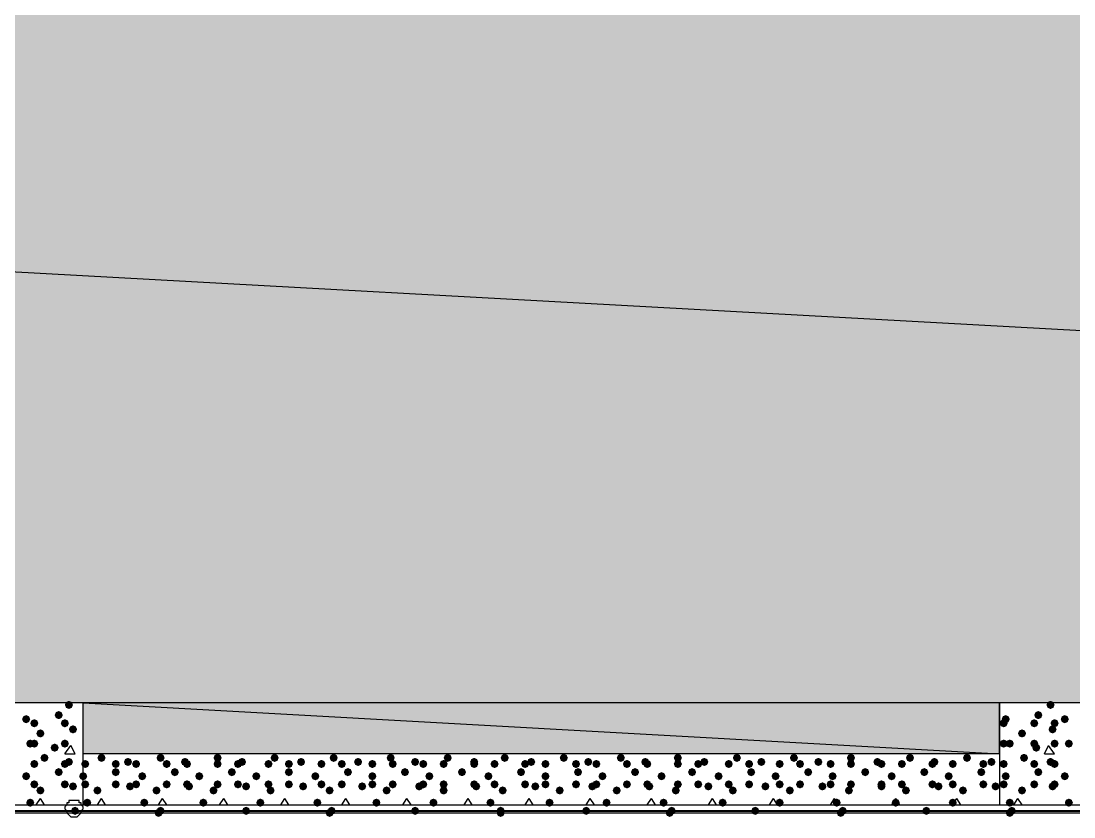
# Model space of a CAD drawing. Header units: millimetres. Extents: x 0 to 420, y 0 to 297.
# Drawn here: x 216.94 to 238.82, y 82.55 to 99.09 of the extents above; entities that cross this region are included whole.
import ezdxf

# ---------------------------------------------------------------- set-up
doc = ezdxf.new("R2010")
doc.units = ezdxf.units.MM
doc.layers.get('0').update_dxf_attribs({"linetype": 'CONTINUOUS'})

msp = doc.modelspace()

# ---------------------------------------------------------------- hatches: boundary and pattern name
at = {"true_color": 0x000008}
h = msp.add_hatch(color=0, dxfattribs=at)
h.paths.add_polyline_path([(379.603, 103.970667), (33.528, 103.970667), (379.603, 84.920667)], flags=0)
h.paths.add_polyline_path([(33.528, 103.970667), (379.603, 84.920667), (33.528, 84.920667)], flags=0)
at = {"true_color": 0x000007}
for points in [[(218.016667, 84.878333), (217.991796, 84.818537), (217.932, 84.793667), (217.872204, 84.818537), (217.847333, 84.878333), (217.872204, 84.938129), (217.932, 84.963), (217.991796, 84.938129)], [(238.421333, 84.878333), (238.396462, 84.818537), (238.336667, 84.793667), (238.276871, 84.818537), (238.252, 84.878333), (238.276871, 84.938129), (238.336667, 84.963), (238.396462, 84.938129)], [(217.805, 84.666667), (217.780129, 84.606871), (217.720333, 84.582), (217.660538, 84.606871), (217.635667, 84.666667), (217.660537, 84.726462), (217.720333, 84.751333), (217.780129, 84.726463)], [(238.167333, 84.666667), (238.142462, 84.606871), (238.082667, 84.582), (238.022871, 84.606871), (237.998, 84.666667), (238.022871, 84.726462), (238.082667, 84.751333), (238.142462, 84.726463)], [(217.127667, 84.582), (217.102796, 84.522204), (217.043, 84.497333), (216.983204, 84.522204), (216.958333, 84.582), (216.983204, 84.641796), (217.043, 84.666667), (217.102796, 84.641796)], [(217.297, 84.497333), (217.272129, 84.437537), (217.212333, 84.412667), (217.152537, 84.437537), (217.127667, 84.497333), (217.152537, 84.557129), (217.212333, 84.582), (217.272129, 84.557129)], [(217.932, 84.497333), (217.907129, 84.437537), (217.847333, 84.412667), (217.787537, 84.437537), (217.762667, 84.497333), (217.787537, 84.557129), (217.847333, 84.582), (217.907129, 84.557129)], [(237.447667, 84.497333), (237.422796, 84.437537), (237.363, 84.412667), (237.303204, 84.437537), (237.278333, 84.497333), (237.303204, 84.557129), (237.363, 84.582), (237.422796, 84.557129)], [(237.49, 84.582), (237.465129, 84.522204), (237.405333, 84.497333), (237.345538, 84.522204), (237.320667, 84.582), (237.345537, 84.641796), (237.405333, 84.666667), (237.465129, 84.641796)], [(238.082667, 84.497333), (238.057796, 84.437537), (237.998, 84.412667), (237.938204, 84.437537), (237.913333, 84.497333), (237.938204, 84.557129), (237.998, 84.582), (238.057796, 84.557129)], [(238.506, 84.497333), (238.481129, 84.437537), (238.421333, 84.412667), (238.361538, 84.437537), (238.336667, 84.497333), (238.361537, 84.557129), (238.421333, 84.582), (238.481129, 84.557129)], [(238.717667, 84.582), (238.692796, 84.522204), (238.633, 84.497333), (238.573204, 84.522204), (238.548333, 84.582), (238.573204, 84.641796), (238.633, 84.666667), (238.692796, 84.641796)], [(217.424, 84.285667), (217.399129, 84.225871), (217.339333, 84.201), (217.279538, 84.225871), (217.254667, 84.285667), (217.279537, 84.345462), (217.339333, 84.370333), (217.399129, 84.345463)], [(218.101333, 84.370333), (218.076462, 84.310538), (218.016667, 84.285667), (217.956871, 84.310538), (217.932, 84.370333), (217.956871, 84.430129), (218.016667, 84.455), (218.076462, 84.430129)], [(237.828667, 84.285667), (237.803796, 84.225871), (237.744, 84.201), (237.684204, 84.225871), (237.659333, 84.285667), (237.684204, 84.345462), (237.744, 84.370333), (237.803796, 84.345463)], [(238.463667, 84.370333), (238.438796, 84.310538), (238.379, 84.285667), (238.319204, 84.310538), (238.294333, 84.370333), (238.319204, 84.430129), (238.379, 84.455), (238.438796, 84.430129)], [(217.212333, 84.074), (217.187462, 84.014204), (217.127667, 83.989333), (217.067871, 84.014204), (217.043, 84.074), (217.067871, 84.133796), (217.127667, 84.158667), (217.187462, 84.133796)], [(217.297, 84.074), (217.272129, 84.014204), (217.212333, 83.989333), (217.152537, 84.014204), (217.127667, 84.074), (217.152537, 84.133796), (217.212333, 84.158667), (217.272129, 84.133796)], [(217.720333, 83.989333), (217.695462, 83.929537), (217.635667, 83.904667), (217.575871, 83.929537), (217.551, 83.989333), (217.575871, 84.049129), (217.635667, 84.074), (217.695462, 84.049129)], [(217.932, 84.074), (217.907129, 84.014204), (217.847333, 83.989333), (217.787537, 84.014204), (217.762667, 84.074), (217.787537, 84.133796), (217.847333, 84.158667), (217.907129, 84.133796)], [(237.447667, 84.074), (237.422796, 84.014204), (237.363, 83.989333), (237.303204, 84.014204), (237.278333, 84.074), (237.303204, 84.133796), (237.363, 84.158667), (237.422796, 84.133796)], [(237.574667, 84.074), (237.549796, 84.014204), (237.49, 83.989333), (237.430204, 84.014204), (237.405333, 84.074), (237.430204, 84.133796), (237.49, 84.158667), (237.549796, 84.133796)], [(238.082667, 84.074), (238.057796, 84.014204), (237.998, 83.989333), (237.938204, 84.014204), (237.913333, 84.074), (237.938204, 84.133796), (237.998, 84.158667), (238.057796, 84.133796)], [(238.125, 83.989333), (238.100129, 83.929537), (238.040333, 83.904667), (237.980538, 83.929537), (237.955667, 83.989333), (237.980537, 84.049129), (238.040333, 84.074), (238.100129, 84.049129)], [(238.506, 84.074), (238.481129, 84.014204), (238.421333, 83.989333), (238.361538, 84.014204), (238.336667, 84.074), (238.361537, 84.133796), (238.421333, 84.158667), (238.481129, 84.133796)], [(238.802333, 84.074), (238.777462, 84.014204), (238.717667, 83.989333), (238.657871, 84.014204), (238.633, 84.074), (238.657871, 84.133796), (238.717667, 84.158667), (238.777462, 84.133796)], [(217.508667, 83.777667), (217.483796, 83.717871), (217.424, 83.693), (217.364204, 83.717871), (217.339333, 83.777667), (217.364204, 83.837462), (217.424, 83.862333), (217.483796, 83.837463)], [(237.871, 83.777667), (237.846129, 83.717871), (237.786333, 83.693), (237.726538, 83.717871), (237.701667, 83.777667), (237.726537, 83.837462), (237.786333, 83.862333), (237.846129, 83.837463)], [(217.297, 83.650667), (217.272129, 83.590871), (217.212333, 83.566), (217.152537, 83.590871), (217.127667, 83.650667), (217.152537, 83.710462), (217.212333, 83.735333), (217.272129, 83.710463)], [(217.932, 83.650667), (217.907129, 83.590871), (217.847333, 83.566), (217.787537, 83.590871), (217.762667, 83.650667), (217.787537, 83.710462), (217.847333, 83.735333), (217.907129, 83.710463)], [(218.016667, 83.693), (217.991796, 83.633204), (217.932, 83.608333), (217.872204, 83.633204), (217.847333, 83.693), (217.872204, 83.752796), (217.932, 83.777667), (217.991796, 83.752796)], [(237.447667, 83.650667), (237.422796, 83.590871), (237.363, 83.566), (237.303204, 83.590871), (237.278333, 83.650667), (237.303204, 83.710462), (237.363, 83.735333), (237.422796, 83.710463)], [(238.082667, 83.650667), (238.057796, 83.590871), (237.998, 83.566), (237.938204, 83.590871), (237.913333, 83.650667), (237.938204, 83.710462), (237.998, 83.735333), (238.057796, 83.710463)], [(238.421333, 83.693), (238.396462, 83.633204), (238.336667, 83.608333), (238.276871, 83.633204), (238.252, 83.693), (238.276871, 83.752796), (238.336667, 83.777667), (238.396462, 83.752796)], [(238.506, 83.650667), (238.481129, 83.590871), (238.421333, 83.566), (238.361538, 83.590871), (238.336667, 83.650667), (238.361537, 83.710462), (238.421333, 83.735333), (238.481129, 83.710463)], [(217.127667, 83.396667), (217.102796, 83.336871), (217.043, 83.312), (216.983204, 83.336871), (216.958333, 83.396667), (216.983204, 83.456462), (217.043, 83.481333), (217.102796, 83.456463)], [(217.805, 83.481333), (217.780129, 83.421537), (217.720333, 83.396667), (217.660538, 83.421537), (217.635667, 83.481333), (217.660537, 83.541129), (217.720333, 83.566), (217.780129, 83.541129)], [(237.49, 83.396667), (237.465129, 83.336871), (237.405333, 83.312), (237.345538, 83.336871), (237.320667, 83.396667), (237.345537, 83.456462), (237.405333, 83.481333), (237.465129, 83.456463)], [(238.167333, 83.481333), (238.142462, 83.421537), (238.082667, 83.396667), (238.022871, 83.421537), (237.998, 83.481333), (238.022871, 83.541129), (238.082667, 83.566), (238.142462, 83.541129)], [(238.717667, 83.396667), (238.692796, 83.336871), (238.633, 83.312), (238.573204, 83.336871), (238.548333, 83.396667), (238.573204, 83.456462), (238.633, 83.481333), (238.692796, 83.456463)], [(217.297, 83.227333), (217.272129, 83.167537), (217.212333, 83.142667), (217.152537, 83.167537), (217.127667, 83.227333), (217.152537, 83.287129), (217.212333, 83.312), (217.272129, 83.287129)], [(217.424, 83.100333), (217.399129, 83.040538), (217.339333, 83.015667), (217.279538, 83.040538), (217.254667, 83.100333), (217.279537, 83.160129), (217.339333, 83.185), (217.399129, 83.160129)], [(217.932, 83.227333), (217.907129, 83.167537), (217.847333, 83.142667), (217.787537, 83.167537), (217.762667, 83.227333), (217.787537, 83.287129), (217.847333, 83.312), (217.907129, 83.287129)], [(218.101333, 83.185), (218.076462, 83.125204), (218.016667, 83.100333), (217.956871, 83.125204), (217.932, 83.185), (217.956871, 83.244796), (218.016667, 83.269667), (218.076462, 83.244796)], [(237.447667, 83.227333), (237.422796, 83.167537), (237.363, 83.142667), (237.303204, 83.167537), (237.278333, 83.227333), (237.303204, 83.287129), (237.363, 83.312), (237.422796, 83.287129)], [(237.828667, 83.100333), (237.803796, 83.040538), (237.744, 83.015667), (237.684204, 83.040538), (237.659333, 83.100333), (237.684204, 83.160129), (237.744, 83.185), (237.803796, 83.160129)], [(238.082667, 83.227333), (238.057796, 83.167537), (237.998, 83.142667), (237.938204, 83.167537), (237.913333, 83.227333), (237.938204, 83.287129), (237.998, 83.312), (238.057796, 83.287129)], [(238.463667, 83.185), (238.438796, 83.125204), (238.379, 83.100333), (238.319204, 83.125204), (238.294333, 83.185), (238.319204, 83.244796), (238.379, 83.269667), (238.438796, 83.244796)], [(238.506, 83.227333), (238.481129, 83.167537), (238.421333, 83.142667), (238.361538, 83.167537), (238.336667, 83.227333), (238.361537, 83.287129), (238.421333, 83.312), (238.481129, 83.287129)], [(217.212333, 82.846333), (217.187462, 82.786537), (217.127667, 82.761667), (217.067871, 82.786537), (217.043, 82.846333), (217.067871, 82.906129), (217.127667, 82.931), (217.187462, 82.906129)], [(237.574667, 82.846333), (237.549796, 82.786537), (237.49, 82.761667), (237.430204, 82.786537), (237.405333, 82.846333), (237.430204, 82.906129), (237.49, 82.931), (237.549796, 82.906129)], [(238.802333, 82.846333), (238.777462, 82.786537), (238.717667, 82.761667), (238.657871, 82.786537), (238.633, 82.846333), (238.657871, 82.906129), (238.717667, 82.931), (238.777462, 82.906129)]]:
    msp.add_hatch(color=0, dxfattribs=at).paths.add_polyline_path(points, flags=0)
at = {"true_color": 0x000008}
h = msp.add_hatch(color=0, dxfattribs=at)
h.paths.add_polyline_path([(237.278333, 84.920667), (218.228333, 84.920667), (237.278333, 83.862333)], flags=0)
h.paths.add_polyline_path([(218.228333, 84.920667), (237.278333, 83.862333), (218.228333, 83.862333)], flags=0)
for points in [[(218.694, 83.777667), (218.669129, 83.717871), (218.609333, 83.693), (218.549537, 83.717871), (218.524667, 83.777667), (218.549537, 83.837462), (218.609333, 83.862333), (218.669129, 83.837463)], [(219.921667, 83.777667), (219.896796, 83.717871), (219.837, 83.693), (219.777204, 83.717871), (219.752333, 83.777667), (219.777204, 83.837462), (219.837, 83.862333), (219.896796, 83.837463)], [(221.107, 83.777667), (221.082129, 83.717871), (221.022333, 83.693), (220.962538, 83.717871), (220.937667, 83.777667), (220.962537, 83.837462), (221.022333, 83.862333), (221.082129, 83.837463)], [(222.292333, 83.777667), (222.267462, 83.717871), (222.207667, 83.693), (222.147871, 83.717871), (222.123, 83.777667), (222.147871, 83.837462), (222.207667, 83.862333), (222.267462, 83.837463)], [(223.52, 83.777667), (223.495129, 83.717871), (223.435333, 83.693), (223.375538, 83.717871), (223.350667, 83.777667), (223.375537, 83.837462), (223.435333, 83.862333), (223.495129, 83.837463)], [(224.705333, 83.777667), (224.680462, 83.717871), (224.620667, 83.693), (224.560871, 83.717871), (224.536, 83.777667), (224.560871, 83.837462), (224.620667, 83.862333), (224.680462, 83.837463)], [(225.890667, 83.777667), (225.865796, 83.717871), (225.806, 83.693), (225.746204, 83.717871), (225.721333, 83.777667), (225.746204, 83.837462), (225.806, 83.862333), (225.865796, 83.837463)], [(227.076, 83.777667), (227.051129, 83.717871), (226.991333, 83.693), (226.931538, 83.717871), (226.906667, 83.777667), (226.931537, 83.837462), (226.991333, 83.862333), (227.051129, 83.837463)], [(228.303667, 83.777667), (228.278796, 83.717871), (228.219, 83.693), (228.159204, 83.717871), (228.134333, 83.777667), (228.159204, 83.837462), (228.219, 83.862333), (228.278796, 83.837463)], [(229.489, 83.777667), (229.464129, 83.717871), (229.404333, 83.693), (229.344538, 83.717871), (229.319667, 83.777667), (229.344537, 83.837462), (229.404333, 83.862333), (229.464129, 83.837463)], [(230.674333, 83.777667), (230.649463, 83.717871), (230.589667, 83.693), (230.529871, 83.717871), (230.505, 83.777667), (230.529871, 83.837462), (230.589667, 83.862333), (230.649462, 83.837463)], [(231.902, 83.777667), (231.877129, 83.717871), (231.817333, 83.693), (231.757537, 83.717871), (231.732667, 83.777667), (231.757537, 83.837462), (231.817333, 83.862333), (231.877129, 83.837463)], [(233.087333, 83.777667), (233.062462, 83.717871), (233.002667, 83.693), (232.942871, 83.717871), (232.918, 83.777667), (232.942871, 83.837462), (233.002667, 83.862333), (233.062462, 83.837463)], [(234.272667, 83.777667), (234.247796, 83.717871), (234.188, 83.693), (234.128204, 83.717871), (234.103333, 83.777667), (234.128204, 83.837462), (234.188, 83.862333), (234.247796, 83.837463)], [(235.500333, 83.777667), (235.475462, 83.717871), (235.415667, 83.693), (235.355871, 83.717871), (235.331, 83.777667), (235.355871, 83.837462), (235.415667, 83.862333), (235.475462, 83.837463)], [(236.685667, 83.777667), (236.660796, 83.717871), (236.601, 83.693), (236.541204, 83.717871), (236.516333, 83.777667), (236.541204, 83.837462), (236.601, 83.862333), (236.660796, 83.837463)], [(218.355333, 83.650667), (218.330462, 83.590871), (218.270667, 83.566), (218.210871, 83.590871), (218.186, 83.650667), (218.210871, 83.710462), (218.270667, 83.735333), (218.330462, 83.710463)], [(218.990333, 83.650667), (218.965462, 83.590871), (218.905667, 83.566), (218.845871, 83.590871), (218.821, 83.650667), (218.845871, 83.710462), (218.905667, 83.735333), (218.965462, 83.710463)], [(219.244333, 83.693), (219.219462, 83.633204), (219.159667, 83.608333), (219.099871, 83.633204), (219.075, 83.693), (219.099871, 83.752796), (219.159667, 83.777667), (219.219462, 83.752796)], [(219.413667, 83.650667), (219.388796, 83.590871), (219.329, 83.566), (219.269204, 83.590871), (219.244333, 83.650667), (219.269204, 83.710462), (219.329, 83.735333), (219.388796, 83.710463)], [(220.048667, 83.650667), (220.023796, 83.590871), (219.964, 83.566), (219.904204, 83.590871), (219.879333, 83.650667), (219.904204, 83.710462), (219.964, 83.735333), (220.023796, 83.710463)], [(220.429667, 83.693), (220.404796, 83.633204), (220.345, 83.608333), (220.285204, 83.633204), (220.260333, 83.693), (220.285204, 83.752796), (220.345, 83.777667), (220.404796, 83.752796)], [(220.472, 83.650667), (220.447129, 83.590871), (220.387333, 83.566), (220.327538, 83.590871), (220.302667, 83.650667), (220.327537, 83.710462), (220.387333, 83.735333), (220.447129, 83.710463)], [(221.107, 83.650667), (221.082129, 83.590871), (221.022333, 83.566), (220.962538, 83.590871), (220.937667, 83.650667), (220.962537, 83.710462), (221.022333, 83.735333), (221.082129, 83.710463)], [(221.530333, 83.650667), (221.505462, 83.590871), (221.445667, 83.566), (221.385871, 83.590871), (221.361, 83.650667), (221.385871, 83.710462), (221.445667, 83.735333), (221.505462, 83.710463)], [(221.615, 83.693), (221.590129, 83.633204), (221.530333, 83.608333), (221.470538, 83.633204), (221.445667, 83.693), (221.470537, 83.752796), (221.530333, 83.777667), (221.590129, 83.752796)], [(222.165333, 83.650667), (222.140462, 83.590871), (222.080667, 83.566), (222.020871, 83.590871), (221.996, 83.650667), (222.020871, 83.710462), (222.080667, 83.735333), (222.140462, 83.710463)], [(222.588667, 83.650667), (222.563796, 83.590871), (222.504, 83.566), (222.444204, 83.590871), (222.419333, 83.650667), (222.444204, 83.710462), (222.504, 83.735333), (222.563796, 83.710463)], [(222.842667, 83.693), (222.817796, 83.633204), (222.758, 83.608333), (222.698204, 83.633204), (222.673333, 83.693), (222.698204, 83.752796), (222.758, 83.777667), (222.817796, 83.752796)], [(223.266, 83.650667), (223.241129, 83.590871), (223.181333, 83.566), (223.121538, 83.590871), (223.096667, 83.650667), (223.121537, 83.710462), (223.181333, 83.735333), (223.241129, 83.710463)], [(223.689333, 83.650667), (223.664463, 83.590871), (223.604667, 83.566), (223.544871, 83.590871), (223.52, 83.650667), (223.544871, 83.710462), (223.604667, 83.735333), (223.664462, 83.710463)], [(224.028, 83.693), (224.003129, 83.633204), (223.943333, 83.608333), (223.883537, 83.633204), (223.858667, 83.693), (223.883537, 83.752796), (223.943333, 83.777667), (224.003129, 83.752796)], [(224.324333, 83.650667), (224.299463, 83.590871), (224.239667, 83.566), (224.179871, 83.590871), (224.155, 83.650667), (224.179871, 83.710462), (224.239667, 83.735333), (224.299462, 83.710463)], [(224.747667, 83.650667), (224.722796, 83.590871), (224.663, 83.566), (224.603204, 83.590871), (224.578333, 83.650667), (224.603204, 83.710462), (224.663, 83.735333), (224.722796, 83.710463)], [(225.213333, 83.693), (225.188462, 83.633204), (225.128667, 83.608333), (225.068871, 83.633204), (225.044, 83.693), (225.068871, 83.752796), (225.128667, 83.777667), (225.188462, 83.752796)], [(225.382667, 83.650667), (225.357796, 83.590871), (225.298, 83.566), (225.238204, 83.590871), (225.213333, 83.650667), (225.238204, 83.710462), (225.298, 83.735333), (225.357796, 83.710463)], [(225.806, 83.650667), (225.781129, 83.590871), (225.721333, 83.566), (225.661538, 83.590871), (225.636667, 83.650667), (225.661537, 83.710462), (225.721333, 83.735333), (225.781129, 83.710463)], [(226.441, 83.693), (226.416129, 83.633204), (226.356333, 83.608333), (226.296538, 83.633204), (226.271667, 83.693), (226.296537, 83.752796), (226.356333, 83.777667), (226.416129, 83.752796)], [(226.441, 83.650667), (226.416129, 83.590871), (226.356333, 83.566), (226.296538, 83.590871), (226.271667, 83.650667), (226.296537, 83.710462), (226.356333, 83.735333), (226.416129, 83.710463)], [(226.864333, 83.650667), (226.839463, 83.590871), (226.779667, 83.566), (226.719871, 83.590871), (226.695, 83.650667), (226.719871, 83.710462), (226.779667, 83.735333), (226.839462, 83.710463)], [(227.499333, 83.650667), (227.474463, 83.590871), (227.414667, 83.566), (227.354871, 83.590871), (227.33, 83.650667), (227.354871, 83.710462), (227.414667, 83.735333), (227.474462, 83.710463)], [(227.626333, 83.693), (227.601462, 83.633204), (227.541667, 83.608333), (227.481871, 83.633204), (227.457, 83.693), (227.481871, 83.752796), (227.541667, 83.777667), (227.601462, 83.752796)], [(227.922667, 83.650667), (227.897796, 83.590871), (227.838, 83.566), (227.778204, 83.590871), (227.753333, 83.650667), (227.778204, 83.710462), (227.838, 83.735333), (227.897796, 83.710463)], [(228.557667, 83.650667), (228.532796, 83.590871), (228.473, 83.566), (228.413204, 83.590871), (228.388333, 83.650667), (228.413204, 83.710462), (228.473, 83.735333), (228.532796, 83.710463)], [(228.811667, 83.693), (228.786796, 83.633204), (228.727, 83.608333), (228.667204, 83.633204), (228.642333, 83.693), (228.667204, 83.752796), (228.727, 83.777667), (228.786796, 83.752796)], [(228.981, 83.650667), (228.956129, 83.590871), (228.896333, 83.566), (228.836538, 83.590871), (228.811667, 83.650667), (228.836537, 83.710462), (228.896333, 83.735333), (228.956129, 83.710463)], [(229.616, 83.650667), (229.591129, 83.590871), (229.531333, 83.566), (229.471538, 83.590871), (229.446667, 83.650667), (229.471537, 83.710462), (229.531333, 83.735333), (229.591129, 83.710463)], [(229.997, 83.693), (229.972129, 83.633204), (229.912333, 83.608333), (229.852537, 83.633204), (229.827667, 83.693), (229.852537, 83.752796), (229.912333, 83.777667), (229.972129, 83.752796)], [(230.039333, 83.650667), (230.014462, 83.590871), (229.954667, 83.566), (229.894871, 83.590871), (229.87, 83.650667), (229.894871, 83.710462), (229.954667, 83.735333), (230.014462, 83.710463)], [(230.674333, 83.650667), (230.649463, 83.590871), (230.589667, 83.566), (230.529871, 83.590871), (230.505, 83.650667), (230.529871, 83.710462), (230.589667, 83.735333), (230.649462, 83.710463)], [(231.097667, 83.650667), (231.072796, 83.590871), (231.013, 83.566), (230.953204, 83.590871), (230.928333, 83.650667), (230.953204, 83.710462), (231.013, 83.735333), (231.072796, 83.710463)], [(231.224667, 83.693), (231.199796, 83.633204), (231.14, 83.608333), (231.080204, 83.633204), (231.055333, 83.693), (231.080204, 83.752796), (231.14, 83.777667), (231.199796, 83.752796)], [(231.732667, 83.650667), (231.707796, 83.590871), (231.648, 83.566), (231.588204, 83.590871), (231.563333, 83.650667), (231.588204, 83.710462), (231.648, 83.735333), (231.707796, 83.710463)], [(232.156, 83.650667), (232.131129, 83.590871), (232.071333, 83.566), (232.011538, 83.590871), (231.986667, 83.650667), (232.011537, 83.710462), (232.071333, 83.735333), (232.131129, 83.710463)], [(232.41, 83.693), (232.385129, 83.633204), (232.325333, 83.608333), (232.265537, 83.633204), (232.240667, 83.693), (232.265537, 83.752796), (232.325333, 83.777667), (232.385129, 83.752796)], [(232.791, 83.650667), (232.766129, 83.590871), (232.706333, 83.566), (232.646538, 83.590871), (232.621667, 83.650667), (232.646537, 83.710462), (232.706333, 83.735333), (232.766129, 83.710463)], [(233.214333, 83.650667), (233.189462, 83.590871), (233.129667, 83.566), (233.069871, 83.590871), (233.045, 83.650667), (233.069871, 83.710462), (233.129667, 83.735333), (233.189462, 83.710463)], [(233.595333, 83.693), (233.570462, 83.633204), (233.510667, 83.608333), (233.450871, 83.633204), (233.426, 83.693), (233.450871, 83.752796), (233.510667, 83.777667), (233.570462, 83.752796)], [(233.849333, 83.650667), (233.824462, 83.590871), (233.764667, 83.566), (233.704871, 83.590871), (233.68, 83.650667), (233.704871, 83.710462), (233.764667, 83.735333), (233.824462, 83.710463)], [(234.272667, 83.650667), (234.247796, 83.590871), (234.188, 83.566), (234.128204, 83.590871), (234.103333, 83.650667), (234.128204, 83.710462), (234.188, 83.735333), (234.247796, 83.710463)], [(234.823, 83.693), (234.798129, 83.633204), (234.738333, 83.608333), (234.678538, 83.633204), (234.653667, 83.693), (234.678537, 83.752796), (234.738333, 83.777667), (234.798129, 83.752796)], [(234.907667, 83.650667), (234.882796, 83.590871), (234.823, 83.566), (234.763204, 83.590871), (234.738333, 83.650667), (234.763204, 83.710462), (234.823, 83.735333), (234.882796, 83.710463)], [(235.331, 83.650667), (235.306129, 83.590871), (235.246333, 83.566), (235.186538, 83.590871), (235.161667, 83.650667), (235.186537, 83.710462), (235.246333, 83.735333), (235.306129, 83.710463)], [(235.966, 83.650667), (235.941129, 83.590871), (235.881333, 83.566), (235.821538, 83.590871), (235.796667, 83.650667), (235.821537, 83.710462), (235.881333, 83.735333), (235.941129, 83.710463)], [(236.008333, 83.693), (235.983462, 83.633204), (235.923667, 83.608333), (235.863871, 83.633204), (235.839, 83.693), (235.863871, 83.752796), (235.923667, 83.777667), (235.983462, 83.752796)], [(236.389333, 83.650667), (236.364463, 83.590871), (236.304667, 83.566), (236.244871, 83.590871), (236.22, 83.650667), (236.244871, 83.710462), (236.304667, 83.735333), (236.364462, 83.710463)], [(237.024333, 83.650667), (236.999462, 83.590871), (236.939667, 83.566), (236.879871, 83.590871), (236.855, 83.650667), (236.879871, 83.710462), (236.939667, 83.735333), (236.999462, 83.710463)], [(237.193667, 83.693), (237.168796, 83.633204), (237.109, 83.608333), (237.049204, 83.633204), (237.024333, 83.693), (237.049204, 83.752796), (237.109, 83.777667), (237.168796, 83.752796)], [(218.313, 83.396667), (218.288129, 83.336871), (218.228333, 83.312), (218.168538, 83.336871), (218.143667, 83.396667), (218.168537, 83.456462), (218.228333, 83.481333), (218.288129, 83.456463)], [(218.990333, 83.481333), (218.965462, 83.421537), (218.905667, 83.396667), (218.845871, 83.421537), (218.821, 83.481333), (218.845871, 83.541129), (218.905667, 83.566), (218.965462, 83.541129)], [(219.540667, 83.396667), (219.515796, 83.336871), (219.456, 83.312), (219.396204, 83.336871), (219.371333, 83.396667), (219.396204, 83.456462), (219.456, 83.481333), (219.515796, 83.456463)], [(220.218, 83.481333), (220.193129, 83.421537), (220.133333, 83.396667), (220.073537, 83.421537), (220.048667, 83.481333), (220.073537, 83.541129), (220.133333, 83.566), (220.193129, 83.541129)], [(220.726, 83.396667), (220.701129, 83.336871), (220.641333, 83.312), (220.581538, 83.336871), (220.556667, 83.396667), (220.581537, 83.456462), (220.641333, 83.481333), (220.701129, 83.456463)], [(221.403333, 83.481333), (221.378463, 83.421537), (221.318667, 83.396667), (221.258871, 83.421537), (221.234, 83.481333), (221.258871, 83.541129), (221.318667, 83.566), (221.378462, 83.541129)], [(221.911333, 83.396667), (221.886462, 83.336871), (221.826667, 83.312), (221.766871, 83.336871), (221.742, 83.396667), (221.766871, 83.456462), (221.826667, 83.481333), (221.886462, 83.456463)], [(222.588667, 83.481333), (222.563796, 83.421537), (222.504, 83.396667), (222.444204, 83.421537), (222.419333, 83.481333), (222.444204, 83.541129), (222.504, 83.566), (222.563796, 83.541129)], [(223.139, 83.396667), (223.114129, 83.336871), (223.054333, 83.312), (222.994538, 83.336871), (222.969667, 83.396667), (222.994537, 83.456462), (223.054333, 83.481333), (223.114129, 83.456463)], [(223.816333, 83.481333), (223.791462, 83.421537), (223.731667, 83.396667), (223.671871, 83.421537), (223.647, 83.481333), (223.671871, 83.541129), (223.731667, 83.566), (223.791462, 83.541129)], [(224.324333, 83.396667), (224.299463, 83.336871), (224.239667, 83.312), (224.179871, 83.336871), (224.155, 83.396667), (224.179871, 83.456462), (224.239667, 83.481333), (224.299462, 83.456463)], [(225.001667, 83.481333), (224.976796, 83.421537), (224.917, 83.396667), (224.857204, 83.421537), (224.832333, 83.481333), (224.857204, 83.541129), (224.917, 83.566), (224.976796, 83.541129)], [(225.509667, 83.396667), (225.484796, 83.336871), (225.425, 83.312), (225.365204, 83.336871), (225.340333, 83.396667), (225.365204, 83.456462), (225.425, 83.481333), (225.484796, 83.456463)], [(226.187, 83.481333), (226.162129, 83.421537), (226.102333, 83.396667), (226.042537, 83.421537), (226.017667, 83.481333), (226.042537, 83.541129), (226.102333, 83.566), (226.162129, 83.541129)], [(226.737333, 83.396667), (226.712462, 83.336871), (226.652667, 83.312), (226.592871, 83.336871), (226.568, 83.396667), (226.592871, 83.456462), (226.652667, 83.481333), (226.712462, 83.456463)], [(227.414667, 83.481333), (227.389796, 83.421537), (227.33, 83.396667), (227.270204, 83.421537), (227.245333, 83.481333), (227.270204, 83.541129), (227.33, 83.566), (227.389796, 83.541129)], [(227.922667, 83.396667), (227.897796, 83.336871), (227.838, 83.312), (227.778204, 83.336871), (227.753333, 83.396667), (227.778204, 83.456462), (227.838, 83.481333), (227.897796, 83.456463)], [(228.6, 83.481333), (228.575129, 83.421537), (228.515333, 83.396667), (228.455537, 83.421537), (228.430667, 83.481333), (228.455537, 83.541129), (228.515333, 83.566), (228.575129, 83.541129)], [(229.108, 83.396667), (229.083129, 83.336871), (229.023333, 83.312), (228.963538, 83.336871), (228.938667, 83.396667), (228.963537, 83.456462), (229.023333, 83.481333), (229.083129, 83.456463)], [(229.785333, 83.481333), (229.760462, 83.421537), (229.700667, 83.396667), (229.640871, 83.421537), (229.616, 83.481333), (229.640871, 83.541129), (229.700667, 83.566), (229.760462, 83.541129)], [(230.335667, 83.396667), (230.310796, 83.336871), (230.251, 83.312), (230.191204, 83.336871), (230.166333, 83.396667), (230.191204, 83.456462), (230.251, 83.481333), (230.310796, 83.456463)], [(230.970667, 83.481333), (230.945796, 83.421537), (230.886, 83.396667), (230.826204, 83.421537), (230.801333, 83.481333), (230.826204, 83.541129), (230.886, 83.566), (230.945796, 83.541129)], [(231.521, 83.396667), (231.496129, 83.336871), (231.436333, 83.312), (231.376538, 83.336871), (231.351667, 83.396667), (231.376537, 83.456462), (231.436333, 83.481333), (231.496129, 83.456463)], [(232.198333, 83.481333), (232.173463, 83.421537), (232.113667, 83.396667), (232.053871, 83.421537), (232.029, 83.481333), (232.053871, 83.541129), (232.113667, 83.566), (232.173462, 83.541129)], [(232.706333, 83.396667), (232.681462, 83.336871), (232.621667, 83.312), (232.561871, 83.336871), (232.537, 83.396667), (232.561871, 83.456462), (232.621667, 83.481333), (232.681462, 83.456463)], [(233.383667, 83.481333), (233.358796, 83.421537), (233.299, 83.396667), (233.239204, 83.421537), (233.214333, 83.481333), (233.239204, 83.541129), (233.299, 83.566), (233.358796, 83.541129)], [(233.891667, 83.396667), (233.866796, 83.336871), (233.807, 83.312), (233.747204, 83.336871), (233.722333, 83.396667), (233.747204, 83.456462), (233.807, 83.481333), (233.866796, 83.456463)], [(234.569, 83.481333), (234.544129, 83.421537), (234.484333, 83.396667), (234.424537, 83.421537), (234.399667, 83.481333), (234.424537, 83.541129), (234.484333, 83.566), (234.544129, 83.541129)], [(235.119333, 83.396667), (235.094462, 83.336871), (235.034667, 83.312), (234.974871, 83.336871), (234.95, 83.396667), (234.974871, 83.456462), (235.034667, 83.481333), (235.094462, 83.456463)], [(235.796667, 83.481333), (235.771796, 83.421537), (235.712, 83.396667), (235.652204, 83.421537), (235.627333, 83.481333), (235.652204, 83.541129), (235.712, 83.566), (235.771796, 83.541129)], [(236.304667, 83.396667), (236.279796, 83.336871), (236.22, 83.312), (236.160204, 83.336871), (236.135333, 83.396667), (236.160204, 83.456462), (236.22, 83.481333), (236.279796, 83.456463)], [(236.982, 83.481333), (236.957129, 83.421537), (236.897333, 83.396667), (236.837538, 83.421537), (236.812667, 83.481333), (236.837537, 83.541129), (236.897333, 83.566), (236.957129, 83.541129)], [(218.355333, 83.227333), (218.330462, 83.167537), (218.270667, 83.142667), (218.210871, 83.167537), (218.186, 83.227333), (218.210871, 83.287129), (218.270667, 83.312), (218.330462, 83.287129)], [(218.609333, 83.100333), (218.584463, 83.040538), (218.524667, 83.015667), (218.464871, 83.040538), (218.44, 83.100333), (218.464871, 83.160129), (218.524667, 83.185), (218.584462, 83.160129)], [(218.990333, 83.227333), (218.965462, 83.167537), (218.905667, 83.142667), (218.845871, 83.167537), (218.821, 83.227333), (218.845871, 83.287129), (218.905667, 83.312), (218.965462, 83.287129)], [(219.286667, 83.185), (219.261796, 83.125204), (219.202, 83.100333), (219.142204, 83.125204), (219.117333, 83.185), (219.142204, 83.244796), (219.202, 83.269667), (219.261796, 83.244796)], [(219.413667, 83.227333), (219.388796, 83.167537), (219.329, 83.142667), (219.269204, 83.167537), (219.244333, 83.227333), (219.269204, 83.287129), (219.329, 83.312), (219.388796, 83.287129)], [(219.837, 83.100333), (219.812129, 83.040538), (219.752333, 83.015667), (219.692537, 83.040538), (219.667667, 83.100333), (219.692537, 83.160129), (219.752333, 83.185), (219.812129, 83.160129)], [(220.048667, 83.227333), (220.023796, 83.167537), (219.964, 83.142667), (219.904204, 83.167537), (219.879333, 83.227333), (219.904204, 83.287129), (219.964, 83.312), (220.023796, 83.287129)], [(220.472, 83.227333), (220.447129, 83.167537), (220.387333, 83.142667), (220.327538, 83.167537), (220.302667, 83.227333), (220.327537, 83.287129), (220.387333, 83.312), (220.447129, 83.287129)], [(220.514333, 83.185), (220.489463, 83.125204), (220.429667, 83.100333), (220.369871, 83.125204), (220.345, 83.185), (220.369871, 83.244796), (220.429667, 83.269667), (220.489462, 83.244796)], [(221.022333, 83.100333), (220.997462, 83.040538), (220.937667, 83.015667), (220.877871, 83.040538), (220.853, 83.100333), (220.877871, 83.160129), (220.937667, 83.185), (220.997462, 83.160129)], [(221.107, 83.227333), (221.082129, 83.167537), (221.022333, 83.142667), (220.962538, 83.167537), (220.937667, 83.227333), (220.962537, 83.287129), (221.022333, 83.312), (221.082129, 83.287129)], [(221.530333, 83.227333), (221.505462, 83.167537), (221.445667, 83.142667), (221.385871, 83.167537), (221.361, 83.227333), (221.385871, 83.287129), (221.445667, 83.312), (221.505462, 83.287129)], [(221.699667, 83.185), (221.674796, 83.125204), (221.615, 83.100333), (221.555204, 83.125204), (221.530333, 83.185), (221.555204, 83.244796), (221.615, 83.269667), (221.674796, 83.244796)], [(222.165333, 83.227333), (222.140462, 83.167537), (222.080667, 83.142667), (222.020871, 83.167537), (221.996, 83.227333), (222.020871, 83.287129), (222.080667, 83.312), (222.140462, 83.287129)], [(222.207667, 83.100333), (222.182796, 83.040538), (222.123, 83.015667), (222.063204, 83.040538), (222.038333, 83.100333), (222.063204, 83.160129), (222.123, 83.185), (222.182796, 83.160129)], [(222.588667, 83.227333), (222.563796, 83.167537), (222.504, 83.142667), (222.444204, 83.167537), (222.419333, 83.227333), (222.444204, 83.287129), (222.504, 83.312), (222.563796, 83.287129)], [(222.885, 83.185), (222.860129, 83.125204), (222.800333, 83.100333), (222.740538, 83.125204), (222.715667, 83.185), (222.740537, 83.244796), (222.800333, 83.269667), (222.860129, 83.244796)], [(223.266, 83.227333), (223.241129, 83.167537), (223.181333, 83.142667), (223.121538, 83.167537), (223.096667, 83.227333), (223.121537, 83.287129), (223.181333, 83.312), (223.241129, 83.287129)], [(223.435333, 83.100333), (223.410462, 83.040538), (223.350667, 83.015667), (223.290871, 83.040538), (223.266, 83.100333), (223.290871, 83.160129), (223.350667, 83.185), (223.410462, 83.160129)], [(223.689333, 83.227333), (223.664463, 83.167537), (223.604667, 83.142667), (223.544871, 83.167537), (223.52, 83.227333), (223.544871, 83.287129), (223.604667, 83.312), (223.664462, 83.287129)], [(224.112667, 83.185), (224.087796, 83.125204), (224.028, 83.100333), (223.968204, 83.125204), (223.943333, 83.185), (223.968204, 83.244796), (224.028, 83.269667), (224.087796, 83.244796)], [(224.324333, 83.227333), (224.299463, 83.167537), (224.239667, 83.142667), (224.179871, 83.167537), (224.155, 83.227333), (224.179871, 83.287129), (224.239667, 83.312), (224.299462, 83.287129)], [(224.620667, 83.100333), (224.595796, 83.040538), (224.536, 83.015667), (224.476204, 83.040538), (224.451333, 83.100333), (224.476204, 83.160129), (224.536, 83.185), (224.595796, 83.160129)], [(224.747667, 83.227333), (224.722796, 83.167537), (224.663, 83.142667), (224.603204, 83.167537), (224.578333, 83.227333), (224.603204, 83.287129), (224.663, 83.312), (224.722796, 83.287129)], [(225.298, 83.185), (225.273129, 83.125204), (225.213333, 83.100333), (225.153538, 83.125204), (225.128667, 83.185), (225.153537, 83.244796), (225.213333, 83.269667), (225.273129, 83.244796)], [(225.382667, 83.227333), (225.357796, 83.167537), (225.298, 83.142667), (225.238204, 83.167537), (225.213333, 83.227333), (225.238204, 83.287129), (225.298, 83.312), (225.357796, 83.287129)], [(225.806, 83.227333), (225.781129, 83.167537), (225.721333, 83.142667), (225.661538, 83.167537), (225.636667, 83.227333), (225.661537, 83.287129), (225.721333, 83.312), (225.781129, 83.287129)], [(225.806, 83.100333), (225.781129, 83.040538), (225.721333, 83.015667), (225.661538, 83.040538), (225.636667, 83.100333), (225.661537, 83.160129), (225.721333, 83.185), (225.781129, 83.160129)], [(226.441, 83.227333), (226.416129, 83.167537), (226.356333, 83.142667), (226.296538, 83.167537), (226.271667, 83.227333), (226.296537, 83.287129), (226.356333, 83.312), (226.416129, 83.287129)], [(226.483333, 83.185), (226.458463, 83.125204), (226.398667, 83.100333), (226.338871, 83.125204), (226.314, 83.185), (226.338871, 83.244796), (226.398667, 83.269667), (226.458462, 83.244796)], [(226.864333, 83.227333), (226.839463, 83.167537), (226.779667, 83.142667), (226.719871, 83.167537), (226.695, 83.227333), (226.719871, 83.287129), (226.779667, 83.312), (226.839462, 83.287129)], [(227.033667, 83.100333), (227.008796, 83.040538), (226.949, 83.015667), (226.889204, 83.040538), (226.864333, 83.100333), (226.889204, 83.160129), (226.949, 83.185), (227.008796, 83.160129)], [(227.499333, 83.227333), (227.474463, 83.167537), (227.414667, 83.142667), (227.354871, 83.167537), (227.33, 83.227333), (227.354871, 83.287129), (227.414667, 83.312), (227.474462, 83.287129)], [(227.711, 83.185), (227.686129, 83.125204), (227.626333, 83.100333), (227.566538, 83.125204), (227.541667, 83.185), (227.566537, 83.244796), (227.626333, 83.269667), (227.686129, 83.244796)], [(227.922667, 83.227333), (227.897796, 83.167537), (227.838, 83.142667), (227.778204, 83.167537), (227.753333, 83.227333), (227.778204, 83.287129), (227.838, 83.312), (227.897796, 83.287129)], [(228.219, 83.100333), (228.194129, 83.040538), (228.134333, 83.015667), (228.074538, 83.040538), (228.049667, 83.100333), (228.074537, 83.160129), (228.134333, 83.185), (228.194129, 83.160129)], [(228.557667, 83.227333), (228.532796, 83.167537), (228.473, 83.142667), (228.413204, 83.167537), (228.388333, 83.227333), (228.413204, 83.287129), (228.473, 83.312), (228.532796, 83.287129)], [(228.896333, 83.185), (228.871462, 83.125204), (228.811667, 83.100333), (228.751871, 83.125204), (228.727, 83.185), (228.751871, 83.244796), (228.811667, 83.269667), (228.871462, 83.244796)], [(228.981, 83.227333), (228.956129, 83.167537), (228.896333, 83.142667), (228.836538, 83.167537), (228.811667, 83.227333), (228.836537, 83.287129), (228.896333, 83.312), (228.956129, 83.287129)], [(229.404333, 83.100333), (229.379462, 83.040538), (229.319667, 83.015667), (229.259871, 83.040538), (229.235, 83.100333), (229.259871, 83.160129), (229.319667, 83.185), (229.379462, 83.160129)], [(229.616, 83.227333), (229.591129, 83.167537), (229.531333, 83.142667), (229.471538, 83.167537), (229.446667, 83.227333), (229.471537, 83.287129), (229.531333, 83.312), (229.591129, 83.287129)], [(230.039333, 83.227333), (230.014462, 83.167537), (229.954667, 83.142667), (229.894871, 83.167537), (229.87, 83.227333), (229.894871, 83.287129), (229.954667, 83.312), (230.014462, 83.287129)], [(230.081667, 83.185), (230.056796, 83.125204), (229.997, 83.100333), (229.937204, 83.125204), (229.912333, 83.185), (229.937204, 83.244796), (229.997, 83.269667), (230.056796, 83.244796)], [(230.632, 83.100333), (230.607129, 83.040538), (230.547333, 83.015667), (230.487537, 83.040538), (230.462667, 83.100333), (230.487537, 83.160129), (230.547333, 83.185), (230.607129, 83.160129)], [(230.674333, 83.227333), (230.649463, 83.167537), (230.589667, 83.142667), (230.529871, 83.167537), (230.505, 83.227333), (230.529871, 83.287129), (230.589667, 83.312), (230.649462, 83.287129)], [(231.097667, 83.227333), (231.072796, 83.167537), (231.013, 83.142667), (230.953204, 83.167537), (230.928333, 83.227333), (230.953204, 83.287129), (231.013, 83.312), (231.072796, 83.287129)], [(231.309333, 83.185), (231.284463, 83.125204), (231.224667, 83.100333), (231.164871, 83.125204), (231.14, 83.185), (231.164871, 83.244796), (231.224667, 83.269667), (231.284462, 83.244796)], [(231.732667, 83.227333), (231.707796, 83.167537), (231.648, 83.142667), (231.588204, 83.167537), (231.563333, 83.227333), (231.588204, 83.287129), (231.648, 83.312), (231.707796, 83.287129)], [(231.817333, 83.100333), (231.792463, 83.040538), (231.732667, 83.015667), (231.672871, 83.040538), (231.648, 83.100333), (231.672871, 83.160129), (231.732667, 83.185), (231.792462, 83.160129)], [(232.156, 83.227333), (232.131129, 83.167537), (232.071333, 83.142667), (232.011538, 83.167537), (231.986667, 83.227333), (232.011537, 83.287129), (232.071333, 83.312), (232.131129, 83.287129)], [(232.494667, 83.185), (232.469796, 83.125204), (232.41, 83.100333), (232.350204, 83.125204), (232.325333, 83.185), (232.350204, 83.244796), (232.41, 83.269667), (232.469796, 83.244796)], [(232.791, 83.227333), (232.766129, 83.167537), (232.706333, 83.142667), (232.646538, 83.167537), (232.621667, 83.227333), (232.646537, 83.287129), (232.706333, 83.312), (232.766129, 83.287129)], [(233.002667, 83.100333), (232.977796, 83.040538), (232.918, 83.015667), (232.858204, 83.040538), (232.833333, 83.100333), (232.858204, 83.160129), (232.918, 83.185), (232.977796, 83.160129)], [(233.214333, 83.227333), (233.189462, 83.167537), (233.129667, 83.142667), (233.069871, 83.167537), (233.045, 83.227333), (233.069871, 83.287129), (233.129667, 83.312), (233.189462, 83.287129)], [(233.68, 83.185), (233.655129, 83.125204), (233.595333, 83.100333), (233.535538, 83.125204), (233.510667, 83.185), (233.535537, 83.244796), (233.595333, 83.269667), (233.655129, 83.244796)], [(233.849333, 83.227333), (233.824462, 83.167537), (233.764667, 83.142667), (233.704871, 83.167537), (233.68, 83.227333), (233.704871, 83.287129), (233.764667, 83.312), (233.824462, 83.287129)], [(234.230333, 83.100333), (234.205462, 83.040538), (234.145667, 83.015667), (234.085871, 83.040538), (234.061, 83.100333), (234.085871, 83.160129), (234.145667, 83.185), (234.205462, 83.160129)], [(234.272667, 83.227333), (234.247796, 83.167537), (234.188, 83.142667), (234.128204, 83.167537), (234.103333, 83.227333), (234.128204, 83.287129), (234.188, 83.312), (234.247796, 83.287129)], [(234.907667, 83.227333), (234.882796, 83.167537), (234.823, 83.142667), (234.763204, 83.167537), (234.738333, 83.227333), (234.763204, 83.287129), (234.823, 83.312), (234.882796, 83.287129)], [(234.907667, 83.185), (234.882796, 83.125204), (234.823, 83.100333), (234.763204, 83.125204), (234.738333, 83.185), (234.763204, 83.244796), (234.823, 83.269667), (234.882796, 83.244796)], [(235.331, 83.227333), (235.306129, 83.167537), (235.246333, 83.142667), (235.186538, 83.167537), (235.161667, 83.227333), (235.186537, 83.287129), (235.246333, 83.312), (235.306129, 83.287129)], [(235.415667, 83.100333), (235.390796, 83.040538), (235.331, 83.015667), (235.271204, 83.040538), (235.246333, 83.100333), (235.271204, 83.160129), (235.331, 83.185), (235.390796, 83.160129)], [(235.966, 83.227333), (235.941129, 83.167537), (235.881333, 83.142667), (235.821538, 83.167537), (235.796667, 83.227333), (235.821537, 83.287129), (235.881333, 83.312), (235.941129, 83.287129)], [(236.093, 83.185), (236.068129, 83.125204), (236.008333, 83.100333), (235.948537, 83.125204), (235.923667, 83.185), (235.948537, 83.244796), (236.008333, 83.269667), (236.068129, 83.244796)], [(236.389333, 83.227333), (236.364463, 83.167537), (236.304667, 83.142667), (236.244871, 83.167537), (236.22, 83.227333), (236.244871, 83.287129), (236.304667, 83.312), (236.364462, 83.287129)], [(236.601, 83.100333), (236.576129, 83.040538), (236.516333, 83.015667), (236.456538, 83.040538), (236.431667, 83.100333), (236.456537, 83.160129), (236.516333, 83.185), (236.576129, 83.160129)], [(237.024333, 83.227333), (236.999462, 83.167537), (236.939667, 83.142667), (236.879871, 83.167537), (236.855, 83.227333), (236.879871, 83.287129), (236.939667, 83.312), (236.999462, 83.287129)], [(237.278333, 83.185), (237.253462, 83.125204), (237.193667, 83.100333), (237.133871, 83.125204), (237.109, 83.185), (237.133871, 83.244796), (237.193667, 83.269667), (237.253462, 83.244796)], [(218.397667, 82.846333), (218.372796, 82.786537), (218.313, 82.761667), (218.253204, 82.786537), (218.228333, 82.846333), (218.253204, 82.906129), (218.313, 82.931), (218.372796, 82.906129)], [(219.583, 82.846333), (219.558129, 82.786537), (219.498333, 82.761667), (219.438538, 82.786537), (219.413667, 82.846333), (219.438537, 82.906129), (219.498333, 82.931), (219.558129, 82.906129)], [(220.810667, 82.846333), (220.785796, 82.786537), (220.726, 82.761667), (220.666204, 82.786537), (220.641333, 82.846333), (220.666204, 82.906129), (220.726, 82.931), (220.785796, 82.906129)], [(221.996, 82.846333), (221.971129, 82.786537), (221.911333, 82.761667), (221.851538, 82.786537), (221.826667, 82.846333), (221.851537, 82.906129), (221.911333, 82.931), (221.971129, 82.906129)], [(223.181333, 82.846333), (223.156462, 82.786537), (223.096667, 82.761667), (223.036871, 82.786537), (223.012, 82.846333), (223.036871, 82.906129), (223.096667, 82.931), (223.156462, 82.906129)], [(224.409, 82.846333), (224.384129, 82.786537), (224.324333, 82.761667), (224.264538, 82.786537), (224.239667, 82.846333), (224.264537, 82.906129), (224.324333, 82.931), (224.384129, 82.906129)], [(225.594333, 82.846333), (225.569462, 82.786537), (225.509667, 82.761667), (225.449871, 82.786537), (225.425, 82.846333), (225.449871, 82.906129), (225.509667, 82.931), (225.569462, 82.906129)], [(226.779667, 82.846333), (226.754796, 82.786537), (226.695, 82.761667), (226.635204, 82.786537), (226.610333, 82.846333), (226.635204, 82.906129), (226.695, 82.931), (226.754796, 82.906129)], [(228.007333, 82.846333), (227.982463, 82.786537), (227.922667, 82.761667), (227.862871, 82.786537), (227.838, 82.846333), (227.862871, 82.906129), (227.922667, 82.931), (227.982462, 82.906129)], [(229.192667, 82.846333), (229.167796, 82.786537), (229.108, 82.761667), (229.048204, 82.786537), (229.023333, 82.846333), (229.048204, 82.906129), (229.108, 82.931), (229.167796, 82.906129)], [(230.378, 82.846333), (230.353129, 82.786537), (230.293333, 82.761667), (230.233538, 82.786537), (230.208667, 82.846333), (230.233537, 82.906129), (230.293333, 82.931), (230.353129, 82.906129)], [(231.605667, 82.846333), (231.580796, 82.786537), (231.521, 82.761667), (231.461204, 82.786537), (231.436333, 82.846333), (231.461204, 82.906129), (231.521, 82.931), (231.580796, 82.906129)], [(232.791, 82.846333), (232.766129, 82.786537), (232.706333, 82.761667), (232.646538, 82.786537), (232.621667, 82.846333), (232.646537, 82.906129), (232.706333, 82.931), (232.766129, 82.906129)], [(233.976333, 82.846333), (233.951462, 82.786537), (233.891667, 82.761667), (233.831871, 82.786537), (233.807, 82.846333), (233.831871, 82.906129), (233.891667, 82.931), (233.951462, 82.906129)], [(235.204, 82.846333), (235.179129, 82.786537), (235.119333, 82.761667), (235.059538, 82.786537), (235.034667, 82.846333), (235.059537, 82.906129), (235.119333, 82.931), (235.179129, 82.906129)], [(236.389333, 82.846333), (236.364463, 82.786537), (236.304667, 82.761667), (236.244871, 82.786537), (236.22, 82.846333), (236.244871, 82.906129), (236.304667, 82.931), (236.364462, 82.906129)]]:
    msp.add_hatch(color=0, dxfattribs=at).paths.add_polyline_path(points, flags=0)
at = {"true_color": 0x0000fe}
for points in [[(218.143667, 82.677), (218.118796, 82.617204), (218.059, 82.592333), (217.999204, 82.617204), (217.974333, 82.677), (217.999204, 82.736796), (218.059, 82.761667), (218.118796, 82.736796)], [(218.143667, 82.677), (218.118796, 82.617204), (218.059, 82.592333), (217.999204, 82.617204), (217.974333, 82.677), (217.999204, 82.736796), (218.059, 82.761667), (218.118796, 82.736796)], [(219.921667, 82.677), (219.896796, 82.617204), (219.837, 82.592333), (219.777204, 82.617204), (219.752333, 82.677), (219.777204, 82.736796), (219.837, 82.761667), (219.896796, 82.736796)], [(221.699667, 82.677), (221.674796, 82.617204), (221.615, 82.592333), (221.555204, 82.617204), (221.530333, 82.677), (221.555204, 82.736796), (221.615, 82.761667), (221.674796, 82.736796)], [(221.699667, 82.677), (221.674796, 82.617204), (221.615, 82.592333), (221.555204, 82.617204), (221.530333, 82.677), (221.555204, 82.736796), (221.615, 82.761667), (221.674796, 82.736796)], [(223.477667, 82.677), (223.452796, 82.617204), (223.393, 82.592333), (223.333204, 82.617204), (223.308333, 82.677), (223.333204, 82.736796), (223.393, 82.761667), (223.452796, 82.736796)], [(225.213333, 82.677), (225.188462, 82.617204), (225.128667, 82.592333), (225.068871, 82.617204), (225.044, 82.677), (225.068871, 82.736796), (225.128667, 82.761667), (225.188462, 82.736796)], [(225.213333, 82.677), (225.188462, 82.617204), (225.128667, 82.592333), (225.068871, 82.617204), (225.044, 82.677), (225.068871, 82.736796), (225.128667, 82.761667), (225.188462, 82.736796)], [(226.991333, 82.677), (226.966462, 82.617204), (226.906667, 82.592333), (226.846871, 82.617204), (226.822, 82.677), (226.846871, 82.736796), (226.906667, 82.761667), (226.966462, 82.736796)], [(228.769333, 82.677), (228.744463, 82.617204), (228.684667, 82.592333), (228.624871, 82.617204), (228.6, 82.677), (228.624871, 82.736796), (228.684667, 82.761667), (228.744462, 82.736796)], [(228.769333, 82.677), (228.744463, 82.617204), (228.684667, 82.592333), (228.624871, 82.617204), (228.6, 82.677), (228.624871, 82.736796), (228.684667, 82.761667), (228.744462, 82.736796)], [(230.547333, 82.677), (230.522462, 82.617204), (230.462667, 82.592333), (230.402871, 82.617204), (230.378, 82.677), (230.402871, 82.736796), (230.462667, 82.761667), (230.522462, 82.736796)], [(232.283, 82.677), (232.258129, 82.617204), (232.198333, 82.592333), (232.138537, 82.617204), (232.113667, 82.677), (232.138537, 82.736796), (232.198333, 82.761667), (232.258129, 82.736796)], [(232.283, 82.677), (232.258129, 82.617204), (232.198333, 82.592333), (232.138537, 82.617204), (232.113667, 82.677), (232.138537, 82.736796), (232.198333, 82.761667), (232.258129, 82.736796)], [(234.103333, 82.677), (234.078463, 82.617204), (234.018667, 82.592333), (233.958871, 82.617204), (233.934, 82.677), (233.958871, 82.736796), (234.018667, 82.761667), (234.078462, 82.736796)], [(235.839, 82.677), (235.814129, 82.617204), (235.754333, 82.592333), (235.694538, 82.617204), (235.669667, 82.677), (235.694537, 82.736796), (235.754333, 82.761667), (235.814129, 82.736796)], [(235.839, 82.677), (235.814129, 82.617204), (235.754333, 82.592333), (235.694538, 82.617204), (235.669667, 82.677), (235.694537, 82.736796), (235.754333, 82.761667), (235.814129, 82.736796)], [(237.617, 82.677), (237.592129, 82.617204), (237.532333, 82.592333), (237.472537, 82.617204), (237.447667, 82.677), (237.472537, 82.736796), (237.532333, 82.761667), (237.592129, 82.736796)], [(219.879333, 82.634667), (219.854463, 82.574871), (219.794667, 82.55), (219.734871, 82.574871), (219.71, 82.634667), (219.734871, 82.694462), (219.794667, 82.719333), (219.854462, 82.694463)], [(223.435333, 82.634667), (223.410462, 82.574871), (223.350667, 82.55), (223.290871, 82.574871), (223.266, 82.634667), (223.290871, 82.694462), (223.350667, 82.719333), (223.410462, 82.694463)], [(226.991333, 82.634667), (226.966462, 82.574871), (226.906667, 82.55), (226.846871, 82.574871), (226.822, 82.634667), (226.846871, 82.694462), (226.906667, 82.719333), (226.966462, 82.694463)], [(230.505, 82.634667), (230.480129, 82.574871), (230.420333, 82.55), (230.360538, 82.574871), (230.335667, 82.634667), (230.360537, 82.694462), (230.420333, 82.719333), (230.480129, 82.694463)], [(234.061, 82.634667), (234.036129, 82.574871), (233.976333, 82.55), (233.916538, 82.574871), (233.891667, 82.634667), (233.916537, 82.694462), (233.976333, 82.719333), (234.036129, 82.694463)], [(237.574667, 82.634667), (237.549796, 82.574871), (237.49, 82.55), (237.430204, 82.574871), (237.405333, 82.634667), (237.430204, 82.694462), (237.49, 82.719333), (237.549796, 82.694463)]]:
    msp.add_hatch(color=0, dxfattribs=at).paths.add_polyline_path(points, flags=0)

# ---------------------------------------------------------------- linework, layer by layer
at = {"color": 0, "true_color": 0x000008}
for points in [[(379.603, 103.970667), (33.528, 103.970667), (379.603, 84.920667)], [(33.528, 103.970667), (379.603, 84.920667), (33.528, 84.920667)], [(237.278333, 84.920667), (218.228333, 84.920667), (237.278333, 83.862333)], [(218.228333, 84.920667), (237.278333, 83.862333), (218.228333, 83.862333)]]:
    msp.add_lwpolyline(points, close=True, dxfattribs=at)
at = {"color": 0, "true_color": 0x000007}
for points in [[(216.111667, 84.920667), (216.111667, 82.804), (218.228333, 82.804), (218.228333, 84.920667)], [(237.278333, 84.920667), (237.278333, 82.804), (239.395, 82.804), (239.395, 84.920667)], [(218.228333, 82.719333), (218.228333, 82.761667), (218.186, 82.804), (218.186, 82.846333), (218.143667, 82.846333), (218.143667, 82.888667), (218.101333, 82.888667), (218.059, 82.888667), (218.016667, 82.888667), (217.974333, 82.888667), (217.932, 82.888667), (217.932, 82.846333), (217.889667, 82.846333), (217.889667, 82.804), (217.847333, 82.761667), (217.847333, 82.719333), (217.889667, 82.677), (217.889667, 82.634667), (217.932, 82.592333), (217.974333, 82.55), (218.016667, 82.55), (218.059, 82.55), (218.101333, 82.55), (218.143667, 82.592333), (218.186, 82.634667), (218.186, 82.677)], [(32.342667, 82.677), (380.788333, 82.677)], [(380.788333, 82.677), (32.342667, 82.677)]]:
    msp.add_lwpolyline(points, close=True, dxfattribs=at)
for points in [[(217.847333, 83.862333), (217.974333, 84.031667)], [(217.847333, 83.862333), (218.059, 83.862333)], [(218.059, 83.862333), (217.974333, 84.031667)], [(237.278333, 83.862333), (218.228333, 83.862333)], [(238.209667, 83.862333), (238.294333, 84.031667)], [(238.209667, 83.862333), (238.421333, 83.862333)], [(238.421333, 83.862333), (238.294333, 84.031667)], [(217.254667, 82.804), (217.339333, 82.931)], [(217.424, 82.804), (217.339333, 82.931)], [(218.228333, 82.804), (237.278333, 82.804)], [(237.574667, 82.804), (237.659333, 82.931)], [(237.744, 82.804), (237.659333, 82.931)], [(32.300333, 82.677), (380.788333, 82.677), (32.300333, 82.634667), (380.788333, 82.634667)], [(380.788333, 82.677), (32.342667, 82.677), (32.300333, 82.677)], [(32.300333, 82.634667), (380.830667, 82.634667), (380.830667, 82.677)], [(32.342667, 82.677), (380.788333, 82.677), (32.342667, 82.677), (380.788333, 82.677)], [(380.788333, 82.677), (32.342667, 82.677)], [(380.788333, 82.677), (32.342667, 82.677)]]:
    msp.add_lwpolyline(points, dxfattribs=at)
at = {"color": 0, "true_color": 0x000008}
for points in [[(218.524667, 82.804), (218.609333, 82.931)], [(218.694, 82.804), (218.609333, 82.931)], [(219.794667, 82.804), (219.879333, 82.931)], [(219.964, 82.804), (219.879333, 82.931)], [(221.064667, 82.804), (221.149333, 82.931)], [(221.234, 82.804), (221.149333, 82.931)], [(222.334667, 82.804), (222.419333, 82.931)], [(222.504, 82.804), (222.419333, 82.931)], [(223.604667, 82.804), (223.689333, 82.931)], [(223.774, 82.804), (223.689333, 82.931)], [(224.874667, 82.804), (224.959333, 82.931)], [(225.044, 82.804), (224.959333, 82.931)], [(226.144667, 82.804), (226.229333, 82.931)], [(226.314, 82.804), (226.229333, 82.931)], [(227.414667, 82.804), (227.499333, 82.931)], [(227.584, 82.804), (227.499333, 82.931)], [(228.684667, 82.804), (228.769333, 82.931)], [(228.854, 82.804), (228.769333, 82.931)], [(229.954667, 82.804), (230.039333, 82.931)], [(230.124, 82.804), (230.039333, 82.931)], [(231.224667, 82.804), (231.309333, 82.931)], [(231.394, 82.804), (231.309333, 82.931)], [(232.494667, 82.804), (232.579333, 82.931)], [(232.664, 82.804), (232.579333, 82.931)], [(233.764667, 82.804), (233.849333, 82.931)], [(233.934, 82.804), (233.849333, 82.931)], [(235.034667, 82.804), (235.119333, 82.931)], [(235.204, 82.804), (235.119333, 82.931)], [(236.304667, 82.804), (236.389333, 82.931)], [(236.474, 82.804), (236.389333, 82.931)]]:
    msp.add_lwpolyline(points, dxfattribs=at)

doc.saveas('drawing.dxf')
